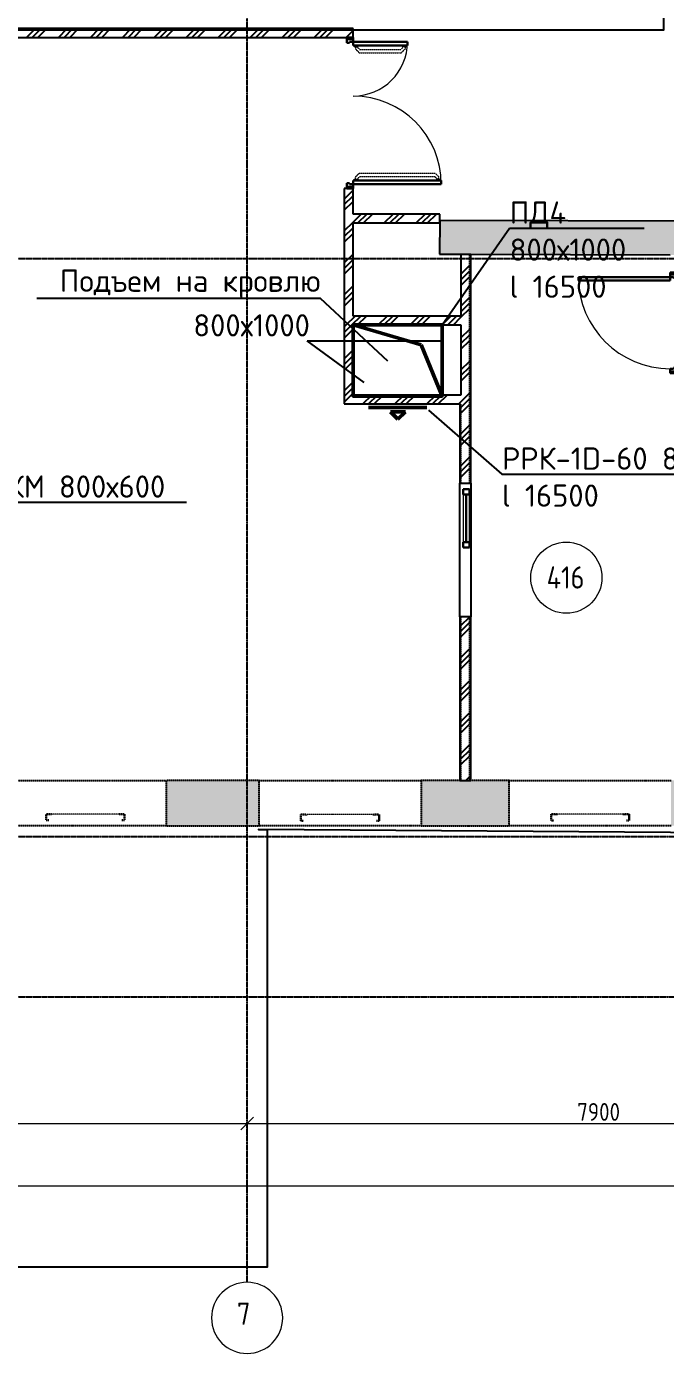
# Model space of a CAD drawing. Header units: millimetres. Extents: x -99936 to 523262, y -63190 to 327013.
# Drawn here: x 351386 to 358565, y -3553 to 11365 of the extents above; entities that cross this region are included whole.
import ezdxf
from ezdxf import colors
from ezdxf.entities.mleader import LeaderData, LeaderLine
from ezdxf.math import Vec2, Vec3

# ---------------------------------------------------------------- set-up
doc = ezdxf.new("R2010")
doc.units = ezdxf.units.MM
for name, pattern in [('ADSK_Линия сетки', [25, 20, -2.5, 0, -2.5]), ('ADSK_Сверху', [4.5, 3, -1.5]), ('ADSK_Снесено', [4.5, 3, -1.5])]:
    doc.linetypes.add(name, pattern=pattern)
for name, color, linetype, lineweight, true_color in [('_ Окна', 5, 'Continuous', 30, 0x0000ff), ('Стены внутренние', 5, 'Continuous', 18, 0x0000ff), ('Стены наружные', 1, 'ADSK_Снесено', 18, 0xff0000)]:
    doc.layers.add(name, color=color, linetype=linetype, lineweight=lineweight, true_color=true_color)
for name, color, linetype, lineweight in [('Двери', 251, 'Continuous', 18), ('Марки помещений', 7, 'Continuous', 20), ('Окна', 251, 'Continuous', 18), ('Оси', 7, 'Continuous', 9), ('ПОДПОР', 1, 'Continuous', 50)]:
    doc.layers.add(name, color=color, linetype=linetype, lineweight=lineweight)
doc.styles.add('GOST Common_1', font='GOST Common_0.ttf', dxfattribs={"width": 0.9, "height": 200})
doc.styles.add('GOST Common_2', font='GOST Common_0.ttf', dxfattribs={"width": 0.9, "height": 250})
doc.styles.add('ISOCPEUR', font='isocpeur.ttf', dxfattribs={"height": 250})
doc.dimstyles.new('ADSK_Основной_2_5_мм', dxfattribs={"dimscale": 304.8, "dimtxt": 251.428749, "dimasz": 0.463911, "dimexe": 0.492126, "dimexo": 0.492126, "dimgap": 0.098425, "dimtad": 1, "dimdec": 1, "dimrnd": 0.1, "dimdsep": 46, "dimtxsty": 'GOST Common_1', "dimblk1": 'OBLIQUE', "dimblk2": 'OBLIQUE', "dimsah": 1, "dimcen": 0.09, "dimdle": 0.492126, "dimazin": 2, "dimtfac": 1, "dimtdec": 4, "dimtix": 1, "dimtmove": 0, "dimatfit": 3, "dimfxl": 1, "dimtvp": 1, "dimtfill": 1, "dimtolj": 1, "dimtzin": 0, "dimlwd": 20, "dimlwe": 20, "dimarcsym": 2})
pattern_1 = [(45, (322754.53, 150), (-179.6051, 179.6051), []), (45, (322818.03, 150), (0, 359.2102), []), (45, (322691.03, 150), (0, 359.2102), [])]

# ---------------------------------------------------------------- blocks, each defined once
blk = doc.blocks.new('Витраж-тент со смещением вовне - 60мм 30 сдвиг-1466942-04 План 4-го этажа')
at = {"layer": '_ Окна', "color": 161, "linetype": 'ADSK_Сверху', "true_color": 0xaaaaff}
for p, q in [((-440, 25), (-440, -45)), ((-440, 25), (-410, 25)), ((-440, -45), (-440, 25)), ((440, 25), (410, 25)), ((440, -45), (440, 25)), ((440, -45), (440, 25)), ((-380, -45), (-440, -45)), ((-380, -35), (-380, -45)), ((380, -35), (380, -45)), ((380, -45), (440, -45))]:
    blk.add_line(p, q, dxfattribs=at)
at = {"layer": 'Окна', "color": 161, "linetype": 'ADSK_Сверху', "true_color": 0xaaaaff}
blk.add_line((-380, -45), (380, -45), dxfattribs=at)
blk = doc.blocks.new('Витраж-тент со смещением вовне - 60мм 30 сдвиг-1466970-04 План 4-го этажа')
at = {"layer": '_ Окна', "color": 161, "linetype": 'ADSK_Сверху', "true_color": 0xaaaaff}
for p, q in [((-440, -35), (-440, -45)), ((-440, -45), (-440, -35)), ((-380, -45), (-440, -45)), ((-380, -35), (-380, -45)), ((380, -35), (380, -45)), ((380, -45), (440, -45)), ((440, -45), (440, -35)), ((440, -45), (440, -35))]:
    blk.add_line(p, q, dxfattribs=at)
at = {"layer": 'Окна', "color": 161, "linetype": 'ADSK_Сверху', "true_color": 0xaaaaff}
blk.add_line((-380, -45), (380, -45), dxfattribs=at)
blk = doc.blocks.new('AC_Дверь_Двупольная - Д-32л 1700х2200h-2345126-04 План 4-го этажа')
at = {"layer": 'Двери', "linetype": 'ADSK_Сверху', "lineweight": 9}
for p, q in [((720, 1014), (677, 972)), ((677, 118), (677, 972)), ((744, 996), (714, 966)), ((714, 124), (714, 966)), ((744, 1014), (720, 1014)), ((760, 1025), (744, 1025)), ((744, 1025), (744, 987)), ((744, 1006), (744, 1014)), ((744, 987), (760, 987)), ((-760, 645), (-744, 645)), ((-744, 607), (-760, 607)), ((-744, 645), (-744, 607)), ((-744, 626), (-744, 634)), ((-744, 634), (-720, 634)), ((-744, 616), (-714, 586)), ((-720, 634), (-678, 592)), ((-714, 124), (-714, 586)), ((-678, 118), (-678, 592)), ((-744, 104), (-760, 104)), ((-760, 65), (-744, 65)), ((-744, 94), (-714, 124)), ((-744, 65), (-744, 104)), ((-744, 84), (-744, 76)), ((-744, 76), (-720, 76)), ((-720, 76), (-678, 118)), ((720, 76), (677, 118)), ((744, 94), (714, 124)), ((744, 76), (720, 76)), ((744, 65), (744, 104)), ((744, 104), (760, 104)), ((760, 65), (744, 65))]:
    blk.add_line(p, q, dxfattribs=at)
at = {"layer": 'Двери', "lineweight": 30}
for p, q in [((800, 1040), (760, 1040)), ((760, 1040), (760, 50)), ((800, 50), (800, 1040)), ((-800, 660), (-760, 660)), ((-800, 50), (-800, 660)), ((-760, 660), (-760, 50)), ((-850, 50), (-830, 50)), ((-850, -20), (-850, 50)), ((-830, 50), (-800, 50)), ((-830, -20), (-830, 50)), ((-830, 50), (-830, -20)), ((-760, 50), (-800, 50)), ((-800, 50), (-800, 10)), ((-800, 10), (-790, 10)), ((-790, 10), (-790, -20)), ((760, 50), (800, 50)), ((800, 10), (790, 10)), ((790, 10), (790, -20)), ((830, 50), (800, 50)), ((800, 50), (800, 10)), ((830, -20), (830, 50)), ((850, 50), (830, 50)), ((830, 50), (830, -20)), ((850, -20), (850, 50)), ((-830, -20), (-850, -20)), ((-790, -20), (-830, -20)), ((790, -20), (830, -20)), ((830, -20), (850, -20))]:
    blk.add_line(p, q, dxfattribs=at)
at = {"layer": 'Двери'}
for centre, radius, start, end in [((800, 50), 990, 90, 180), ((-800, 50), 610, 360, 90)]:
    blk.add_arc(centre, radius, start, end, dxfattribs=at)
blk = doc.blocks.new('AC_Дверь_Однопольная - Д-36л 1130х2200h-2279770-04 План 4-го этажа')
at = {"layer": 'Двери', "lineweight": 30}
for p, q in [((515, 1092), (475, 1092)), ((475, 1092), (475, 62)), ((515, 62), (515, 1092)), ((-545, 62), (-565, 62)), ((-565, 62), (-565, -8)), ((-515, 62), (-545, 62)), ((-545, 62), (-545, -8)), ((-545, -8), (-545, 62)), ((-515, 22), (-515, 62)), ((-505, 22), (-515, 22)), ((-505, -8), (-505, 22)), ((475, 62), (515, 62)), ((515, 22), (505, 22)), ((505, 22), (505, -8)), ((545, 62), (515, 62)), ((515, 62), (515, 22)), ((545, -8), (545, 62)), ((565, 62), (545, 62)), ((545, 62), (545, -8)), ((565, -8), (565, 62)), ((-565, -8), (-545, -8)), ((-545, -8), (-505, -8)), ((505, -8), (545, -8)), ((545, -8), (565, -8))]:
    blk.add_line(p, q, dxfattribs=at)
at = {"layer": 'Двери'}
blk.add_arc((515, 62), 1030, 90, 180, dxfattribs=at)
blk = doc.blocks.new('Витраж-тент со смещением вовне - 60мм 11 сдвиг-2120067-04 План 4-го этажа')
at = {"layer": '_ Окна'}
for p, q in [((-329, 25), (-329, -45)), ((-329, 25), (-269, 25)), ((-329, -45), (-329, 25)), ((-269, 25), (-269, -45)), ((329, 25), (269, 25)), ((269, 25), (269, -45)), ((329, -45), (329, 25)), ((329, -45), (329, 25)), ((-269, -45), (-329, -45)), ((-269, -10), (269, -10)), ((269, -45), (329, -45))]:
    blk.add_line(p, q, dxfattribs=at)
at = {"layer": 'Окна'}
for p, q in [((269, 25), (-269, 25)), ((-269, -45), (269, -45))]:
    blk.add_line(p, q, dxfattribs=at)
blk = doc.blocks.new('Ось сетки - Круг_Ø8 мм-6577-04 План 4-го этажа')
at = {"layer": 'Оси', "lineweight": 20}
for start, end in [(360, 180), (180, 360)]:
    blk.add_arc((0, 0), 4, start, end, dxfattribs=at)
blk = doc.blocks.new('ADSK_Марка_Помещение_ОдноЗначение - Номер-247393-04 План 4-го этажа')
at = {"layer": 'Марки помещений'}
blk.add_circle((0, 0), 4, dxfattribs=at)
blk = doc.blocks.new('_Oblique')
at = {"color": 0, "linetype": 'ByBlock', "lineweight": -2}
blk.add_line((-0.5, -0.5), (0.5, 0.5), dxfattribs=at)
blk = doc.blocks.new('*D2014')
at = {"color": 0, "lineweight": 20, "transparency": 16777216}
for p, q in [((341214, -968), (354014, -968)), ((341364, -1018), (341364, -1118)), ((353864, -1018), (353864, -1118))]:
    blk.add_line(p, q, dxfattribs=at)
at = {"layer": 'Defpoints', "color": 0, "transparency": 16777216}
for p in [(341364, -868), (353864, -868), (353864, -968)]:
    blk.add_point(p, dxfattribs=at)
at = {"color": 0, "lineweight": 20, "transparency": 16777216, "xscale": 141.4, "yscale": 141.4, "zscale": 141.4, "rotation": 180}
blk.add_blockref('_Oblique', (341364, -968), dxfattribs=at)
at = {"color": 0, "lineweight": 20, "transparency": 16777216, "xscale": 141.4, "yscale": 141.4, "zscale": 141.4}
blk.add_blockref('_Oblique', (353864, -968), dxfattribs=at)
at = {"color": 0, "lineweight": 25, "transparency": 16777216, "insert": (347614, -838), "char_height": 200, "width": 889.8, "attachment_point": 5, "style": 'GOST Common_1', "bg_fill": 3, "box_fill_scale": 1.1, "bg_fill_color": 256, "bg_fill_true_color": 13158600, "bg_fill_transparency": 0}
blk.add_mtext('\\A1;12500', dxfattribs=at)
blk = doc.blocks.new('*D2015')
at = {"color": 0, "lineweight": 20, "transparency": 16777216}
for p, q in [((353714, -968), (361914, -968)), ((353864, -1018), (353864, -1118)), ((361764, -1018), (361764, -1118))]:
    blk.add_line(p, q, dxfattribs=at)
at = {"layer": 'Defpoints', "color": 0, "transparency": 16777216}
for p in [(353864, -868), (361764, -868), (361764, -968)]:
    blk.add_point(p, dxfattribs=at)
at = {"color": 0, "lineweight": 20, "transparency": 16777216, "xscale": 141.4, "yscale": 141.4, "zscale": 141.4, "rotation": 180}
blk.add_blockref('_Oblique', (353864, -968), dxfattribs=at)
at = {"color": 0, "lineweight": 20, "transparency": 16777216, "xscale": 141.4, "yscale": 141.4, "zscale": 141.4}
blk.add_blockref('_Oblique', (361764, -968), dxfattribs=at)
at = {"color": 0, "lineweight": 25, "transparency": 16777216, "insert": (357814, -838), "char_height": 200, "width": 756.84, "attachment_point": 5, "style": 'GOST Common_1', "bg_fill": 3, "box_fill_scale": 1.1, "bg_fill_color": 256, "bg_fill_true_color": 13158600, "bg_fill_transparency": 0}
blk.add_mtext('\\A1;7900', dxfattribs=at)
blk = doc.blocks.new('*D2027')
at = {"color": 0, "lineweight": 20, "transparency": 16777216}
for p, q in [((316664, -1668), (378814, -1668)), ((316814, -1718), (316814, -1818)), ((378664, -1718), (378664, -1818))]:
    blk.add_line(p, q, dxfattribs=at)
at = {"layer": 'Defpoints', "color": 0, "transparency": 16777216}
for p in [(316814, -1568), (378664, -1568), (378664, -1668)]:
    blk.add_point(p, dxfattribs=at)
at = {"color": 0, "lineweight": 20, "transparency": 16777216, "xscale": 141.4, "yscale": 141.4, "zscale": 141.4, "rotation": 180}
blk.add_blockref('_Oblique', (316814, -1668), dxfattribs=at)
at = {"color": 0, "lineweight": 20, "transparency": 16777216, "xscale": 141.4, "yscale": 141.4, "zscale": 141.4}
blk.add_blockref('_Oblique', (378664, -1668), dxfattribs=at)
at = {"color": 0, "lineweight": 25, "transparency": 16777216, "insert": (347739, -1538), "char_height": 200, "width": 889.8, "attachment_point": 5, "style": 'GOST Common_1', "bg_fill": 3, "box_fill_scale": 1.1, "bg_fill_color": 256, "bg_fill_true_color": 13158600, "bg_fill_transparency": 0}
blk.add_mtext('\\A1;61850', dxfattribs=at)

msp = doc.modelspace()

# ---------------------------------------------------------------- hatches: boundary and pattern name
at = {"layer": 'Стены внутренние', "lineweight": 25, "true_color": 0x636466}
h = msp.add_hatch(dxfattribs=at)
h.set_pattern_fill('FP_1', color=251, style=0, pattern_type=2)
h.set_pattern_definition(pattern_1)
h.paths.add_polyline_path([(354803.09, 11242.538), (354956.073, 11242.538), (354956.073, 11342.538), (341127.445, 11342.538), (341127.445, 11242.538), (350297.733, 11242.538)])
h = msp.add_hatch(dxfattribs=at)
h.set_pattern_fill('FP_1', color=251, style=0, pattern_type=2)
h.set_pattern_definition(pattern_1)
h.paths.add_polyline_path([(354986.073, 9256.738), (355056.073, 9256.738), (355056.073, 9542.538), (354956.073, 9542.538), (354956.073, 9256.738)])
h.paths.add_polyline_path([(354986.073, 11242.538), (355056.073, 11242.538), (355056.073, 11342.538), (354956.073, 11342.538), (354956.073, 11242.538)])
h = msp.add_hatch(dxfattribs=at)
h.set_pattern_fill('FP_1', color=251, style=0, pattern_type=2)
h.set_pattern_definition(pattern_1)
h.paths.add_polyline_path([(355056.073, 8110.026), (355056.073, 9256.738), (354956.073, 9256.738), (354956.073, 8110.026)])
h = msp.add_hatch(dxfattribs=at)
h.set_pattern_fill('FP_1', color=251, style=0, pattern_type=2)
h.set_pattern_definition(pattern_1)
h.paths.add_polyline_path([(356028.654, 9156.738), (356028.802, 9256.738), (355056.073, 9256.738), (355056.073, 9156.738), (356027.724, 9156.738)])
h = msp.add_hatch(color=251, dxfattribs=at)
h.paths.add_polyline_path([(364854.769, 8781.477), (364850.53, 9161.49), (363044.376, 9166.264), (363043.372, 8786.266), (363813.805, 8784.229)])
h.paths.add_polyline_path([(362013.375, 8788.988), (362013.375, 9168.989), (359954.156, 9174.433), (359953.152, 8794.434), (361561.126, 8790.184)])
h.paths.add_polyline_path([(358923.155, 8797.156), (358923.975, 9177.155), (356028.728, 9184.809), (356027.724, 8804.81), (357055.769, 8802.093)])
h = msp.add_hatch(dxfattribs=at)
h.set_pattern_fill('FP_1', color=251, style=0, pattern_type=2)
h.set_pattern_definition(pattern_1)
h.paths.add_polyline_path([(356267.38, 7121.05), (356367.38, 7121.05), (356367.38, 8803.912), (356267.38, 8803.912), (356267.38, 7221.05)])
h = msp.add_hatch(dxfattribs=at)
h.set_pattern_fill('FP_1', color=251, style=0, pattern_type=2)
h.set_pattern_definition(pattern_1)
h.paths.add_polyline_path([(356255.38, 8010.026), (356267.38, 8010.026), (356267.38, 8110.026), (354956.073, 8110.026), (354956.073, 8010.026), (356163.968, 8010.026)])
h = msp.add_hatch(dxfattribs=at)
h.set_pattern_fill('FP_1', color=251, style=0, pattern_type=2)
h.set_pattern_definition(pattern_1)
h.paths.add_polyline_path([(354956.073, 7221.05), (355056.073, 7221.05), (355056.073, 8010.026), (354956.073, 8010.026), (354956.073, 7982.264)])
h = msp.add_hatch(dxfattribs=at)
h.set_pattern_fill('FP_1', color=251, style=0, pattern_type=2)
h.set_pattern_definition(pattern_1)
h.paths.add_polyline_path([(356255.38, 7121.05), (356267.38, 7121.05), (356267.38, 7221.05), (354956.073, 7221.05), (354956.073, 7121.05), (356211.9, 7121.05)])
h = msp.add_hatch(dxfattribs=at)
h.set_pattern_fill('FP_1', color=251, style=0, pattern_type=2)
h.set_pattern_definition(pattern_1)
h.paths.add_polyline_path([(356267.38, 2889.504), (356367.38, 2889.504), (356367.38, 4730.026), (356267.38, 4730.026), (356267.38, 3436.259)])
h.paths.add_polyline_path([(356267.38, 6230.026), (356367.38, 6230.026), (356367.38, 7121.05), (356267.38, 7121.05), (356267.38, 6645.896)])
at = {"layer": 'Стены наружные', "lineweight": 25, "true_color": 0x636466}
h = msp.add_hatch(color=251, dxfattribs=at)
h.paths.add_polyline_path([(364278.988, 2379.504), (365301.466, 2379.504), (365300.526, 2889.504), (364278.988, 2889.504), (364278.988, 2683.426)])
h.paths.add_polyline_path([(362458.988, 2379.504), (362458.988, 2889.504), (361442.167, 2889.504), (361442.167, 2379.504), (361561.126, 2379.504)])
h.paths.add_polyline_path([(359622.167, 2379.504), (359622.167, 2889.504), (358629.152, 2889.504), (358629.152, 2379.504), (359308.448, 2379.504)])
h.paths.add_polyline_path([(356158.593, 2379.504), (356809.152, 2379.504), (356809.152, 2889.504), (355819.175, 2889.504), (355819.175, 2379.504)])
h.paths.add_polyline_path([(352956.271, 2379.504), (353999.175, 2379.504), (353999.175, 2889.504), (352956.271, 2889.504), (352956.271, 2712.135)])
h.paths.add_polyline_path([(351136.271, 2379.504), (351136.271, 2889.504), (350123.488, 2889.504), (350123.488, 2379.504), (350615.418, 2379.504)])
h.paths.add_polyline_path([(348303.488, 2379.504), (348303.488, 2889.504), (347304.348, 2889.504), (347304.348, 2379.504), (348045.055, 2379.504)])
h.paths.add_polyline_path([(344533.073, 2379.504), (345484.348, 2379.504), (345484.348, 2889.504), (344533.073, 2889.504), (344533.073, 2723.679)])
h.paths.add_polyline_path([(341692.252, 2379.504), (342713.073, 2379.504), (342713.073, 2889.504), (341692.252, 2889.504), (341692.252, 2723.679)])
h.paths.add_polyline_path([(339035.07, 2379.504), (339872.252, 2379.504), (339872.252, 2889.504), (338882.042, 2889.504), (338882.042, 2379.504), (339034.34, 2379.504)])
h.paths.add_polyline_path([(336058.776, 2379.504), (337062.042, 2379.504), (337062.042, 2889.504), (336058.776, 2889.504), (336058.776, 2731.969)])
h.paths.add_polyline_path([(331027.532, 2379.504), (331404.768, 2379.504), (331404.768, 2889.504), (331027.532, 2889.504), (331027.532, 2731.969)])
h.paths.add_polyline_path([(334238.776, 2379.504), (334238.776, 2889.504), (333224.768, 2889.504), (333224.768, 2379.504)])

# ---------------------------------------------------------------- linework, layer by layer
at = {"linetype": 'ADSK_Линия сетки', "lineweight": 25}
for p, q in [((311668.31, 8756.788), (379896.253, 8756.788)), ((311668.31, 2256.788), (379896.253, 2256.788)), ((311668.31, 456.788), (379896.253, 456.788))]:
    msp.add_line(p, q, dxfattribs=at)
at = {"color": 251, "lineweight": 25, "true_color": 0x636466}
msp.add_lwpolyline([(334059.771, 21068.632), (334055.853, 13720.182), (337042.108, 13716.632), (337042.108, 13206.632), (335179.698, 13206.632), (335179.698, 11328.12), (358547.303, 11328.12), (358547.303, 13716.632), (361496.439, 13716.632), (361484.238, 21084.059), (354071.551, 21084.059), (354071.551, 43675.127), (341210.37, 43675.127), (341210.37, 21068.632), (334059.771, 21068.632)], dxfattribs=at)
at = {"layer": 'ПОДПОР'}
for p, q in [((355821.587, 7785.273), (355056.073, 8010.026)), ((356054.798, 7210.026), (355821.587, 7785.273)), ((355883.055, 7080.426), (355226.542, 7080.426)), ((355643.646, 7032.861), (355475.428, 7032.861)), ((355475.428, 7032.861), (355559.537, 6948.752)), ((355559.537, 6948.752), (355643.646, 7032.861))]:
    msp.add_line(p, q, dxfattribs=at)
msp.add_lwpolyline([(356054.798, 8010.026), (356054.798, 7210.026), (355054.798, 7210.026), (355054.798, 8010.026)], close=True, dxfattribs=at)
at = {"layer": 'Стены внутренние', "color": 251, "lineweight": 25, "true_color": 0x636466}
for p, q in [((355056.073, 11342.538), (341027.445, 11342.538)), ((355056.073, 11242.538), (355056.073, 11342.538)), ((341097.445, 11242.538), (354986.073, 11242.538)), ((354956.073, 9542.538), (354956.073, 7121.05)), ((354986.073, 9542.538), (354956.073, 9542.538)), ((355056.073, 9256.738), (355056.073, 9542.538)), ((356028.802, 9256.738), (355056.073, 9256.738)), ((356028.802, 9156.738), (356028.802, 9256.738)), ((355056.073, 8110.026), (355056.073, 9156.738)), ((355056.073, 9156.738), (356028.802, 9156.738)), ((356028.728, 9184.809), (356027.724, 8804.81)), ((358924.16, 9177.155), (356028.728, 9184.809)), ((356027.724, 8804.81), (356377.38, 8803.886)), ((356267.38, 8804.176), (356267.38, 8110.026)), ((356379.38, 6230.026), (356379.38, 8803.88)), ((356379.38, 8803.88), (358617.152, 8797.965)), ((356267.38, 8110.026), (355056.073, 8110.026)), ((355056.073, 8010.026), (356267.38, 8010.026)), ((355056.073, 7221.05), (355056.073, 8010.026)), ((356267.38, 8010.026), (356267.38, 7221.05)), ((356267.38, 7221.05), (355056.073, 7221.05)), ((354956.073, 7121.05), (356255.38, 7121.05)), ((356255.38, 7121.05), (356255.38, 6230.026)), ((356255.38, 6230.026), (356379.38, 6230.026)), ((356255.38, 4730.026), (356255.38, 6230.026)), ((356379.38, 6230.026), (356379.38, 4730.026)), ((356255.38, 4730.026), (356255.38, 2889.504)), ((356379.38, 4730.026), (356255.38, 4730.026)), ((356379.38, 2889.504), (356379.38, 4730.026)), ((356257.38, 2889.504), (356377.38, 2889.504))]:
    msp.add_line(p, q, dxfattribs=at)
at = {"layer": 'Стены наружные', "color": 251, "lineweight": 25, "true_color": 0x636466}
for p, q in [((356367.38, 6230.026), (356367.38, 8803.912)), ((356379.38, 8803.88), (356377.38, 8803.886)), ((356377.38, 6230.026), (356377.38, 8803.886)), ((356267.38, 7121.05), (356255.38, 7121.05)), ((356257.38, 6230.026), (356257.38, 7121.05)), ((356267.38, 6230.026), (356267.38, 7121.05)), ((356257.38, 2889.504), (356257.38, 4730.026)), ((356267.38, 2889.504), (356267.38, 4730.026)), ((356367.38, 2889.504), (356367.38, 4730.026)), ((356377.38, 2889.504), (356377.38, 4730.026)), ((351136.271, 2889.504), (352956.271, 2889.504)), ((353999.175, 2889.504), (352956.271, 2889.504)), ((352956.271, 2889.504), (352956.271, 2379.504)), ((353999.175, 2379.504), (353999.175, 2889.504)), ((353999.175, 2889.504), (355819.175, 2889.504)), ((356255.38, 2889.504), (355819.175, 2889.504)), ((355819.175, 2889.504), (355819.175, 2379.504)), ((356255.38, 2889.504), (356257.38, 2889.504)), ((356377.38, 2889.504), (356379.38, 2889.504)), ((356809.152, 2889.504), (356379.38, 2889.504)), ((356809.152, 2379.504), (356809.152, 2889.504)), ((356809.152, 2889.504), (358629.152, 2889.504)), ((352956.271, 2379.504), (351136.271, 2379.504)), ((352956.271, 2379.504), (353999.175, 2379.504)), ((355819.175, 2379.504), (353999.175, 2379.504)), ((355819.175, 2379.504), (356809.152, 2379.504)), ((358629.152, 2379.504), (356809.152, 2379.504))]:
    msp.add_line(p, q, dxfattribs=at)

# ---------------------------------------------------------------- block references
at = {"lineweight": 25, "xscale": 99.99999999999993, "yscale": 99.99999999999993, "zscale": 99.99999999999993}
msp.add_blockref('Ось сетки - Круг_Ø8 мм-6577-04 План 4-го этажа', (353864.445, -3153.384), dxfattribs=at)
at = {"layer": '_ Окна', "color": 251, "lineweight": 25, "true_color": 0x636466, "rotation": 89.99999999999984}
msp.add_blockref('Витраж-тент со смещением вовне - 60мм 11 сдвиг-2120067-04 План 4-го этажа', (356317.38, 5836.026), dxfattribs=at)
at = {"layer": '_ Окна', "color": 251, "linetype": 'ADSK_Сверху', "lineweight": 25, "true_color": 0x636466, "rotation": 180}
for name, p in [('Витраж-тент со смещением вовне - 60мм 30 сдвиг-1466942-04 План 4-го этажа', (352046.271, 2465.969)), ('Витраж-тент со смещением вовне - 60мм 30 сдвиг-1466970-04 План 4-го этажа', (352046.271, 2465.969)), ('Витраж-тент со смещением вовне - 60мм 30 сдвиг-1466942-04 План 4-го этажа', (354909.175, 2460.893)), ('Витраж-тент со смещением вовне - 60мм 30 сдвиг-1466970-04 План 4-го этажа', (354909.175, 2460.893)), ('Витраж-тент со смещением вовне - 60мм 30 сдвиг-1466942-04 План 4-го этажа', (357719.152, 2464.192))]:
    msp.add_blockref(name, p, dxfattribs=at)
at = {"layer": 'Двери', "color": 251, "linetype": 'ADSK_Сверху', "lineweight": 25, "true_color": 0x636466, "rotation": 270}
msp.add_blockref('AC_Дверь_Двупольная - Д-32л 1700х2200h-2345126-04 План 4-го этажа', (355006.073, 10392.538), dxfattribs=at)
at = {"layer": 'Двери', "color": 251, "lineweight": 25, "true_color": 0x636466, "rotation": 89.99999999999993}
msp.add_blockref('AC_Дверь_Однопольная - Д-36л 1130х2200h-2279770-04 План 4-го этажа', (358679.152, 8032.638), dxfattribs=at)
at = {"layer": 'Марки помещений', "color": 251, "lineweight": 25, "true_color": 0x636466, "xscale": 99.99999999999993, "yscale": 99.99999999999993, "zscale": 99.99999999999993}
msp.add_blockref('ADSK_Марка_Помещение_ОдноЗначение - Номер-247393-04 План 4-го этажа', (357451.72, 5168.224), dxfattribs=at)

# ---------------------------------------------------------------- texts
at = {"lineweight": 25, "insert": (353750.664, -2980.85), "char_height": 250, "width": 274.17712, "attachment_point": 1, "style": 'ISOCPEUR'}
msp.add_mtext('\\fGOST Common|b0|i0|c204|p34|;\\W.9;7', dxfattribs=at)
at = {"layer": 'Марки помещений', "color": 251, "lineweight": 25, "true_color": 0x636466, "insert": (357230.762, 5295.949), "char_height": 250, "width": 548.35425, "attachment_point": 1, "style": 'GOST Common_2'}
msp.add_mtext('416', dxfattribs=at)

# ---------------------------------------------------------------- dimensions: what is measured, and where the dimension line sits
at = {"lineweight": 25}
for base, p1, p2, override, picture, middle in [((353864.445, -967.894), (341364.445, -867.909), (353864.445, -867.909), {"dimpost": '<>', "dimfxl": 12500}, '*D2014', (347614.445, -837.894)), ((378664.445, -1667.894), (316814.445, -1567.909), (378664.445, -1567.909), {"dimpost": '<>', "dimfxl": 61850}, '*D2027', (347739.445, -1537.894))]:
    dim = msp.add_linear_dim(base=base, p1=p1, p2=p2, dimstyle='ADSK_Основной_2_5_мм', override=override, dxfattribs=at)
    dim.commit()
    dim.dimension.update_dxf_attribs({"geometry": picture, "text_midpoint": middle})

# ---------------------------------------------------------------- leaders
at = {"ltscale": 10}
ml = msp.add_multileader_mtext('Standard', dxfattribs=at)
ml.set_content('ПД4\\P800х1000\\Pl 16500', color=256, style='ISOCPEUR')
ml.set_leader_properties()
ml.build(insert=Vec2(0, 0))
ml.multileader.update_dxf_attribs({"text_left_attachment_type": 6, "text_right_attachment_type": 6, "dogleg_length": 0.36, "arrow_head_size": 0.18})
ctx = ml.context
ctx.base_point, ctx.char_height, ctx.arrow_head_size, ctx.landing_gap_size, ctx.plane_origin = Vec3(356814.836, 9098.101), 250, 0.18, 0.09, Vec3(355368.974, 7343.306)
ctx.left_attachment, ctx.right_attachment = 6, 6
notes = []
notes.append((ctx, [(1, (1, 1, 0), (356814.476, 9098.101), (1, 0), 0.36, [(0, [(356054.798, 8010.026)], 0, [])])]))
ctx.mtext.insert, ctx.mtext.flow_direction = Vec3(356814.926, 9398.101), 5
ml = msp.add_multileader_mtext('Standard', dxfattribs=at)
ml.set_content('Подъем на кровлю', color=256, style='ISOCPEUR')
ml.set_leader_properties()
ml.build(insert=Vec2(0, 0))
ml.multileader.update_dxf_attribs({"text_left_attachment_type": 6, "text_right_attachment_type": 6, "dogleg_length": 0.36, "arrow_head_size": 0.18})
ctx = ml.context
ctx.base_point, ctx.char_height, ctx.arrow_head_size, ctx.landing_gap_size, ctx.plane_origin = Vec3(351837.189, 8306.85), 250, 0.18, 0.09, Vec3(355444.471, 7602.504)
ctx.left_attachment, ctx.right_attachment, ctx.text_align_type = 6, 6, 2
notes.append((ctx, [(1, (1, 1, 0), (354687.729, 8306.85), (-1, 0), 0.36, [(0, [(355444.471, 7602.504)], 0, [])])]))
ctx.mtext.insert, ctx.mtext.alignment, ctx.mtext.flow_direction = Vec3(354687.279, 8631.85), 3, 5
ml = msp.add_multileader_mtext('Standard', dxfattribs=at)
ml.set_content('800х1000', color=256, style='ISOCPEUR')
ml.set_leader_properties()
ml.build(insert=Vec2(0, 0))
ml.multileader.update_dxf_attribs({"text_left_attachment_type": 6, "text_right_attachment_type": 6, "dogleg_length": 0.36, "arrow_head_size": 0.18})
ctx = ml.context
ctx.base_point, ctx.char_height, ctx.arrow_head_size, ctx.landing_gap_size, ctx.plane_origin = Vec3(353269.935, 7830.43), 250, 0.18, 0.09, Vec3(354780.724, 7361.233)
ctx.left_attachment, ctx.right_attachment, ctx.text_align_type = 6, 6, 2
notes.append((ctx, [(1, (1, 1, 0), (354538.145, 7830.43), (-1, 0), 0.36, [(0, [(355178.197, 7361.233)], 0, [])])]))
ctx.mtext.insert, ctx.mtext.alignment, ctx.mtext.flow_direction = Vec3(354570.025, 8130.43), 3, 5
ml = msp.add_multileader_mtext('Standard', dxfattribs=at)
ml.set_content('РРК-1D-60 800х1000\\Pl 16500', color=256, style='ISOCPEUR')
ml.set_leader_properties()
ml.build(insert=Vec2(0, 0))
ml.multileader.update_dxf_attribs({"text_left_attachment_type": 6, "text_right_attachment_type": 6, "dogleg_length": 0.36, "arrow_head_size": 0.18})
ctx = ml.context
ctx.base_point, ctx.char_height, ctx.arrow_head_size, ctx.landing_gap_size, ctx.plane_origin = Vec3(356728.372, 6332.723), 250, 0.18, 0.09, Vec3(359915.552, 7052.63)
ctx.left_attachment, ctx.right_attachment = 6, 6
notes.append((ctx, [(1, (1, 1, 0), (356728.012, 6332.723), (1, 0), 0.36, [(0, [(355904.22, 7052.63)], 0, [])])]))
ctx.mtext.insert, ctx.mtext.flow_direction = Vec3(356728.462, 6632.723), 5
ml = msp.add_multileader_mtext('Standard', dxfattribs=at)
ml.set_content('{\\fGOST Common|b0|i0|c204|p34;\\C0;РЭД-РДКМ} 800х600\\Pl 16500', color=256, style='ISOCPEUR')
ml.set_leader_properties()
ml.build(insert=Vec2(0, 0))
ml.multileader.update_dxf_attribs({"text_left_attachment_type": 6, "text_right_attachment_type": 6, "dogleg_length": 0.36, "arrow_head_size": 0.18})
ctx = ml.context
ctx.base_point, ctx.char_height, ctx.arrow_head_size, ctx.landing_gap_size, ctx.plane_origin = Vec3(350017.489, 6017.811), 250, 0.18, 0.09, Vec3(353204.669, 6737.718)
ctx.left_attachment, ctx.right_attachment = 6, 6
notes.append((ctx, [(1, (1, 1, 0), (350017.129, 6017.811), (1, 0), 0.36, [(0, [(349193.337, 6737.718)], 0, [])])]))
ctx.mtext.insert, ctx.mtext.flow_direction = Vec3(350017.579, 6317.811), 5
for ctx, leaders in notes:
    for number, flags, end, landing, length, lines in leaders:
        leader = LeaderData()
        leader.index, (leader.has_last_leader_line, leader.has_dogleg_vector, leader.attachment_direction) = number, flags
        leader.last_leader_point, leader.dogleg_vector, leader.dogleg_length = Vec3(end), Vec3(landing), length
        for number, points, colour, breaks in lines:
            line = LeaderLine()
            line.index, line.vertices, line.color, line.breaks = number, Vec3.list(points), colors.encode_raw_color(colour), breaks
            leader.lines.append(line)
        ctx.leaders.append(leader)

# ---------------------------------------------------------------- next in the draw order: dimensions: what is measured, and where the dimension line sits
at = {"lineweight": 25}
dim = msp.add_linear_dim(base=(361764.445, -967.894), p1=(353864.445, -867.909), p2=(361764.445, -867.909), dimstyle='ADSK_Основной_2_5_мм', override={"dimpost": '<>', "dimfxl": 7900}, dxfattribs=at)
dim.commit()
dim.dimension.update_dxf_attribs({"geometry": '*D2015', "text_midpoint": (357814.445, -837.894)})

# ---------------------------------------------------------------- next in the draw order: linework, layer by layer
at = {"linetype": 'ADSK_Линия сетки', "lineweight": 25}
msp.add_line((353864.445, -2753.384), (353864.445, 44684.787), dxfattribs=at)
at = {"color": 251, "lineweight": 25, "true_color": 0x636466}
msp.add_lwpolyline([(368787.747, 21084.059), (368787.747, 43909.207), (378787.152, 43909.207), (378968.484, 8682.302), (372687.935, 8682.302), (372687.935, 300.232), (364791.466, 300.232), (364791.466, 2256.788), (353990.508, 2336.478), (354090.93, 2335.737), (354090.93, -2582.567), (341727.178, -2582.567), (341727.178, 2336.478), (331027.532, 2336.478), (331027.532, 422.021), (323045.033, 456.788), (323045.033, 8679.252)], dxfattribs=at)

doc.saveas('drawing.dxf')
